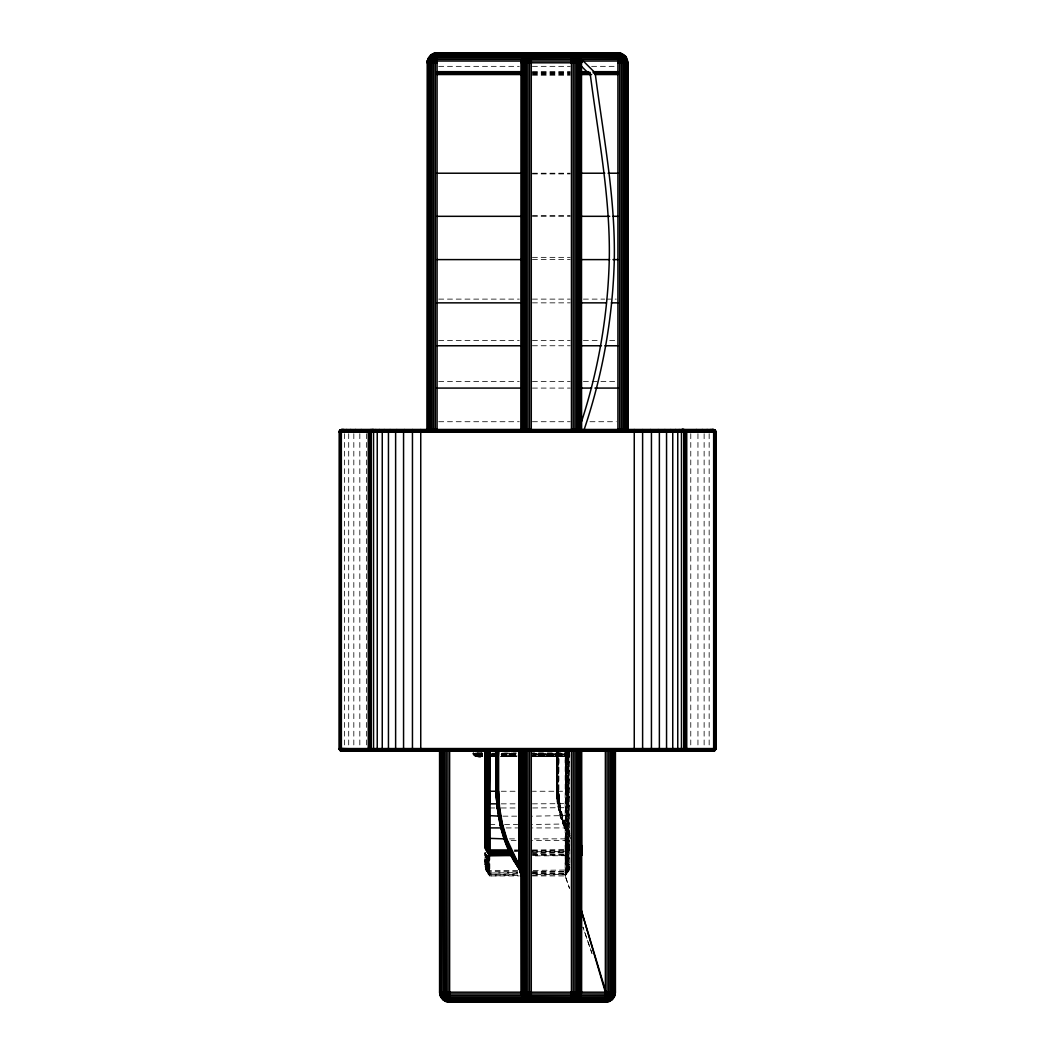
<?xml version="1.0" encoding="UTF-8"?>
<svg xmlns="http://www.w3.org/2000/svg" width="1055" height="1055" viewBox="0 0 1055 1055"><rect width="100%" height="100%" fill="white"/><g stroke="black" fill="none" stroke-linecap="round" stroke-linejoin="round"><path stroke-width="0.75" stroke-dasharray="5 3.75" d="M489.428 855.882L489.744 875.821C483.058 869.9 485.287 860.629 485.195 852.77L485.748 868.898L489.823 875.914L519.311 875.914M517.675 873.949L489.428 874.635L487.107 868.489L487.028 856.053L487.489 868.371L489.744 875.821L486.052 868.806L485.933 854.418M488.689 874.292L486.131 869.096L486.039 854.418L486.342 868.713L488.689 874.292L487.186 864.256M487.674 872.736C484.324 867.434 489.48 873.461 489.744 875.821L486.619 868.634L486.711 856.053L486.922 868.832L487.885 872.591M488.795 874.199L487.278 870.467L487.186 856.053M532.419 850.515L565.572 849.934L565.572 838.857L567.696 837.472M532.419 873.685L565.955 873.395L566.535 872.182L566.443 752.663L566.311 872.182L565.177 874.49L565.216 875.782L565.955 873.039L565.625 752.663L565.216 875.782L569.502 888.205M565.572 849.934L565.955 838.804M566.324 838.725L566.654 850.739L565.216 855.46L569.792 871.285M566.654 848.457L566.654 850.739M565.955 791.25L566.034 752.663L566.429 791.25L566.799 752.663L566.944 870.032L565.572 874.49L532.419 874.49M566.957 838.461L566.957 849.552L565.216 855.46L569.832 871.179M566.957 791.25L567.339 752.663L567.643 865.548L567.696 854.774M567.696 807.668L567.656 752.663L567.696 807.668L532.419 807.959M569.898 867.592L568.711 871.008L565.216 875.782L566.72 872.314L567.748 864.784L567.656 854.959L567.405 867.988L567.102 752.663M567.564 807.761L567.682 752.663L567.748 864.784L566.944 870.032L532.419 870.428M556.539 791.25L556.433 752.663L556.433 791.25L557.449 803.831L556.539 791.25L556.724 752.663C557.436 777.72 553.585 804.398 565.15 827.713M556.869 791.25L556.974 752.663C557.317 780.476 553.466 811.361 570.056 835.758M532.419 855.592L565.177 855.592L568.408 848.207L568.592 845.174L565.955 853.06L566.324 851.148M567.419 791.25L567.537 752.663L567.208 791.25M485.195 864.256L485.234 852.77M517.675 870.428L489.823 870.428C484.482 869.478 489.124 859.601 487.331 856.502M488.887 874.12L487.489 868.371L487.436 855.13L487.397 866.445L484.97 866.788L484.799 852.77M487.014 856.053L486.672 868.911L486.856 870.415L487.99 869.834L488.043 855.565L488.056 870.032L486.289 871.008M557.119 791.25L557.277 752.663C557.752 779.869 553.348 810.28 569.529 834.241M566.654 791.25L566.786 752.663M557.422 791.25L557.633 752.663C558.003 779.869 553.875 810.042 569.726 834.123M532.419 854.115L565.559 854.128L565.572 852.651L566.482 853.337L565.216 855.46L565.572 852.651L532.419 853.284M487.436 855.13L487.45 866.814M570.056 833.925C554.257 809.897 558.398 779.803 558.042 752.663C558.385 777.575 554.403 804.134 565.955 827.331M532.419 803.844L567.419 803.646L567.643 791.25L532.419 791.25M489.744 875.821L488.36 871.1L488.346 855.684L488.056 870.032L487.542 868.621L487.792 855.434L487.99 869.834M557.291 791.25L557.633 752.663M557.647 791.25L558.029 752.663M569.001 848.418C562.236 859.495 569.766 848.8 568.276 845.174L566.851 850.699L568.197 851.556L565.216 855.46L567.194 850.923L567.564 837.907L567.616 846.624L567.696 845.174L569.766 845.174L566.482 853.337L568.698 848.312L568.948 845.174L565.216 855.46C571.296 850.449 564.412 845.688 567.656 837.696L567.709 846.638L565.559 854.326L532.419 854.761M565.216 855.46L568.685 850.739L569.344 845.174L568.408 848.207M487.792 855.434L487.634 868.318L485.445 868.99L485.577 854.418L485.34 866.735M487.489 868.371L489.375 874.463L517.675 874.476M567.181 848.761L567.208 838.303L567.405 847.864L565.955 849.895M488.676 855.776L488.676 871.588L487.463 872.881M486.962 870.639L486.566 864.256L487.568 870.309M567.564 855.13L567.537 867.131L569.542 867.513L569.37 869.544L567.274 868.793L567.841 864.256L567.63 870.415L565.216 875.782L568.487 870.889L567.537 872.881M486.052 866.63L486.263 864.256L486.368 866.59M567.656 867.157L567.656 854.959M485.933 864.256L485.748 868.898L484.97 866.788M532.419 875.109L565.572 874.635L567.432 870.309L568.025 752.677M568.328 846.743L567.194 850.923M565.216 875.782L568.038 870.639L568.975 864.823L568.948 752.677M482.201 756.58L476.478 756.527L476.992 753.257L482.148 753.296L477.256 753.283M567.696 826.843L565.177 827.924L532.419 827.924M567.485 850.079L568.025 845.174L566.693 850.607M569.344 752.677L569.766 864.849L568.368 870.823L566.311 874.292M567.656 839.78L565.177 840.505L532.419 840.505M565.572 873.065L566.205 874.199L569.542 867.513L568.711 871.008L566.944 870.032L566.654 855.684L567.419 855.288L567.55 866.828M568.434 850.607L566.693 853.482L569.674 846.967L567.55 846.98L567.419 838.105L567.405 847.864L569.634 848.642L568.685 850.739M567.537 847.904L567.696 845.174M567.656 815.541L532.419 816.161M517.675 873.065L489.428 873.052L489.098 873.962M567.432 870.309L568.619 864.81L568.592 752.677M566.113 874.12L568.289 867.276L568.276 752.677M566.535 872.182L568.038 867.223L567.696 864.256L569.766 864.849M476.992 753.257L475.713 756.343L476.478 756.527M567.656 823.968L532.419 824.456M568.038 870.639L569.344 864.256M569.304 846.901L567.709 850.198M566.851 850.699L566.298 851.899L565.955 851.214L532.419 851.86M565.559 854.128L566.087 853.02M565.572 874.49L568.566 867.329L568.276 864.256M474.987 756.039L482.135 756.29C478.35 760.457 468.407 749.103 474.987 756.039L476.728 753.191M568.368 870.823L569.08 869.439M569.278 848.51L566.377 853.258M567.326 872.736L566.324 871.588L567.168 870.164M567.115 872.591L568.263 870.757L568.948 864.256M474.315 755.631L476.478 753.099M476.042 752.782L473.708 755.116M489.428 873.052L489.045 857.451M567.564 803.594L567.643 791.25M472.851 753.811C475.396 752.584 478.363 757.173 482.095 754.826M571.006 838.883L564.715 827.924L566.983 826.843C555.748 803.752 558.675 777.456 558.464 752.663L558.042 791.25L559.045 803.594L561.788 815.647M487.542 868.621L485.551 869.28L486.395 870.652M562.526 815.423L560.126 816.161L564.715 827.924L569.542 836.074M566.654 855.684L532.419 855.895M532.419 872.287L566.324 871.588M565.572 838.857L532.419 838.883M489.823 873.052L517.675 872.551M517.675 875.386L489.823 875.914L489.823 855.895M514.392 850.831L517.675 850.765M477.256 755.103L482.043 755.037M491.59 754.918L494.782 754.879M501.151 754.8L517.069 754.602M569.581 755.195L532.089 755.604L569.581 755.868M482.122 753.072L477.256 753.112L477.256 756.58L482.201 756.514L476.491 756.448M569.568 754.035L531.971 753.837L569.595 753.178M569.74 755.683L532.3 756.343L569.621 756.079M491.92 753.718L495.177 753.692M501.692 753.652L516.343 753.455M482.188 754.47L477.256 754.51L482.043 754.51M492.039 754.404L495.309 754.378M501.877 754.338L516.647 754.233L501.877 754.14M473.603 752.756L476.069 755.222L482.095 755.38M491.749 755.314L494.966 755.301M501.415 755.261L517.504 755.156L501.415 754.958M569.687 755.354L532.656 755.129L569.779 754.998M532.142 753.481L569.595 753.323M475.014 755.973C469.989 752.017 480.447 754.562 482.161 754.048M491.973 753.995L495.243 753.982M501.771 753.956L516.488 753.877L501.771 753.837M477.256 754.787L482.043 754.76M491.59 754.707L494.782 754.681M501.151 754.655L517.069 754.549L501.151 754.51M473.128 752.901L475.924 755.697L482.148 755.881M491.933 755.828L495.204 755.802M501.718 755.762L516.396 755.67L501.718 755.525M569.581 755.446L532.089 755.617L569.581 755.617M482.056 756.264L477.256 756.33L482.135 756.33M491.643 756.237L494.848 756.198M501.244 756.184L517.227 756.079M491.881 753.23L495.177 753.257L491.92 753.349M495.112 756.448L491.867 756.461L495.085 756.54M569.502 756.356L533.237 756.501L569.502 756.58M569.529 754.088L533.421 754.18L569.529 754.444M500.334 756.554L516.818 756.527M438.722 66.346L519.284 66.346M532.432 66.346L570.254 66.346M591.618 66.346L616.278 66.346M532.432 71.674L570.254 71.674M532.432 72.294L570.254 72.294M532.432 72.993L570.254 72.993M532.432 73.745L570.254 73.745M532.432 74.536L570.254 74.536M532.432 75.235L570.254 75.235M532.432 173.218L570.254 173.218M532.432 173.917L570.254 173.917M532.432 215.537L570.254 215.537M532.432 216.315L570.254 216.315M532.432 257.354L570.254 257.354M532.432 259.609L570.254 259.609M438.722 299.119L519.284 299.119M532.432 299.119L570.254 299.119M583.402 299.119L604.779 299.119M606.414 299.119L616.278 299.119M532.432 302.851L570.254 302.851M438.722 340.607L519.284 340.607M532.432 340.607L570.254 340.607M583.402 340.607L599.847 340.607M609.711 340.607L616.278 340.607M532.432 345.763L570.254 345.763M438.722 381.554L519.284 381.554M532.432 381.554L570.254 381.554M583.402 381.554L616.278 381.554M532.432 388.082L570.254 388.082M438.722 421.723L519.284 421.723M532.432 421.723L570.254 421.723M589.982 421.723L616.278 421.723M491.973 753.837L495.243 753.837M491.59 754.51L494.782 754.51M533.157 754.51L569.779 754.51M491.749 755.103L494.966 755.103M501.415 755.103L517.504 755.116M532.656 755.116L569.687 755.103M482.148 755.617L477.256 755.617L482.056 755.657M491.933 755.617L495.204 755.617M501.718 755.617L516.396 755.617M477.256 756.026L482.135 756.053M517.227 756.039L501.244 755.828M491.841 756.58L495.085 756.58M569.634 756.58L532.366 756.58L569.634 756.527L532.3 756.356L569.621 756.29L532.973 756.053M501.283 791.25L517.675 791.25M501.283 803.844L517.675 803.844M489.823 807.959L494.742 807.959M501.283 807.959L517.675 807.959M502.932 816.161L517.675 816.161M489.823 824.456L498.013 824.456M504.567 824.456L517.675 824.456M506.202 827.924L517.675 827.924M509.486 838.883L517.675 838.883M511.121 840.505L517.675 840.505M514.392 849.948L517.675 849.948M532.419 849.948L565.177 849.961M514.392 851.253L517.675 851.253M532.419 851.253L565.177 851.266M532.419 852.651L565.177 852.664M484.799 864.256L487.305 864.256L487.357 865.562L487.344 854.959M569.766 864.256L568.592 864.256L568.882 867.395L565.902 873.962M517.675 871.707L488.676 871.588M532.419 871.707L565.177 871.707M532.419 873.065L565.177 873.065M532.419 875.914L565.177 875.914L569.463 888.323M477.256 756.514L482.122 756.514M516.159 756.567L501.6 756.184M477.256 754.074L482.188 754.088M492.039 754.114L495.309 754.114M477.256 755.406L482.148 755.433M491.933 755.472L495.204 755.499M491.749 754.892L494.966 754.918M491.867 756.119L495.112 756.145M564.781 753.006L569.634 753.046M491.643 755.736L494.848 755.762M491.933 755.261L495.204 755.301M501.718 755.367L516.396 755.538M566.983 826.843L570.03 832.158M569.66 832.369C554.6 808.618 558.939 779.236 558.886 752.663L558.899 791.25L559.809 803.475L557.356 803.844L556.381 791.25L556.394 752.663M565.243 827.674L569.924 835.824M565.018 827.779L569.713 835.969M564.966 827.806L560.39 816.082L557.594 803.805L556.433 791.25L557.33 803.844L560.126 816.161L564.742 827.911M566.324 870.283L566.641 871.1M487.74 870.204L488.465 872.182M567.735 864.256L566.944 870.032L567.208 855.434L567.274 868.793M559.427 803.528L558.464 791.25L559.045 803.594M486.922 866.511L486.803 856.053M565.572 791.25L565.19 752.663L565.177 875.914M566.047 752.663L566.324 791.25M486.395 854.418L486.408 864.256M709.158 433.684L709.158 746.914M704.133 433.684L704.133 746.914M697.948 433.684L697.948 746.914M690.774 433.684L690.774 746.914M556.974 752.663L556.974 791.25M556.724 752.663L556.724 791.25M487.305 856.053L487.305 864.256M366.533 433.684L366.533 746.914M359.821 433.684L359.821 746.914M353.821 433.684L353.821 746.914M348.704 433.684L348.704 746.914M344.576 433.684L344.576 746.914M482.148 753.798L477.256 753.837L482.161 753.837M516.225 753.138L501.613 753.191L516.225 753.112M569.74 755.934L532.973 756.026L569.74 756.026M482.135 753.112L477.256 753.112L482.148 753.151M569.621 753.112L532.274 753.112L569.621 753.257M494.848 756.026L491.643 756.026L494.848 755.96M495.112 756.33L491.867 756.33L495.112 756.303M516.212 756.343L501.6 756.33L516.212 756.33M591.987 953.39L582.888 927.015L591.974 953.443"/><path stroke-width="1.5" d="M512.756 855.592L489.823 855.592L485.366 848.642L485.195 751.055M509.486 852.651L489.045 853.06L489.388 751.055L489.744 855.486L487.423 851.161L486.672 846.743L486.579 751.055L486.408 845.174C487.779 854.932 488.861 857.596 485.933 845.174L486.276 751.055L486.632 849.104L489.744 855.486L512.756 855.143M487.028 845.174L488.518 853.337L486.922 846.703L486.83 751.055L486.856 848.115L489.744 855.486L489.823 751.055L489.045 803.831L498.013 803.844M509.486 849.948L489.428 849.934L487.792 848.721L487.898 751.055L488.043 849.539L489.744 855.486L487.291 846.638L487.041 751.055L487.094 848.035M489.045 803.831L487.344 803.528L487.305 751.055L487.608 848.682L488.716 853.179M499.556 807.668L497.103 807.959L496.101 791.25L496.443 751.055C494.927 791.632 495.81 835.494 520.207 870.032L520.867 870.19L519.851 864.256L519.851 751.055L519.482 864.256L520.405 870.124L519.482 864.256L519.482 751.055L519.034 865.562L520.946 870.467L521.223 875.821L518.704 864.256L507.073 839.648L502.391 823.876L499.556 807.668L498.619 791.25L498.619 751.055C495.982 791.105 497.353 833.661 520.036 868.371C521.275 870.546 521.038 873.355 521.223 875.821L520.484 864.256L521.223 875.821C520.827 868.212 513.759 862.792 511.293 855.895C494.373 823.639 495.296 786.41 496.101 751.055L496.377 776.783M511.53 855.776L521.104 872.445L521.21 874.199L519.851 864.256L520.181 751.055L520.181 864.256L521.223 874.371L520.484 751.055L520.181 864.256L521.223 874.292L520.735 864.256L521.21 870.652M520.629 864.256L520.735 751.055L521.223 871.008M581.49 853.403L580.725 849.855L581.503 855.592L580.791 846.743L581.503 845.174L581.503 855.486L580.764 851.121L581.503 855.486L581.358 845.174L581.503 855.486L581.358 845.174L581.503 855.486L580.791 850.739M486.276 751.055L485.999 848.418L486.803 851.556L488.346 849.684L488.201 751.055L488.043 791.25M487.463 791.25L487.436 803.594L487.357 791.25L498.619 791.25C498.066 817.348 505.754 843.209 519.034 865.562L512.849 855.13L519.271 866.445L520.788 866.59M496.575 791.25L496.694 751.055C495.032 791.685 496.325 835.244 520.207 870.032L521.183 874.12L520.999 870.296M520.181 751.055L520.55 866.551M485.195 845.174L484.799 751.055L484.944 847.033L487.291 846.638L487.305 837.472L487.792 838.303L487.595 847.864L485.366 848.642L485.577 751.055L485.709 849.512L487.766 848.616L487.186 845.174M486.579 751.055L486.052 846.849M496.839 791.25L496.997 751.055L496.997 791.25L497.749 751.055L497.762 791.25L498.791 807.761M487.384 846.624L487.436 837.907L487.595 847.864L487.186 751.055M488.571 751.055L488.676 851.121L489.744 855.486L485.696 846.901L485.933 751.055L485.326 846.967L488.307 853.482M497.353 751.055C495.006 791.646 496.905 834.848 520.155 869.834L521.144 874.635L520.089 868.621L512.216 855.434L519.667 867.988C496.786 833.582 495.599 790.894 497.749 751.055M488.676 791.25L488.966 751.055L488.966 791.25M487.344 803.528L487.344 751.055L487.357 846.097L487.436 837.907M581.476 853.337L580.923 845.174L581.503 855.592L580.527 851.266L581.411 854.326L580.712 848.035L581.503 853.561L581.173 751.055M488.571 791.25L488.966 751.055M497.762 791.25L498.171 751.055L498.184 791.25L499.173 807.721M581.503 851.556L581.173 845.174L581.503 850.739M581.503 853.561C582.07 847.468 579.986 848.075 581.424 853.179L581.503 848.642M342.638 429.53L340.91 430.427L340.383 432.049L340.383 748.549L341.187 750.474L342.638 751.055M371.479 429.53L369.751 430.427L369.224 432.049L369.224 748.549C368.472 750.501 373.272 751.569 369.962 751.015L343.416 751.055L341.385 748.984L341.345 432.049L343.416 429.53M580.923 751.055L580.896 992.201C581.002 997.252 576.505 1001.736 571.454 1001.643L531.272 1001.643C526.221 1001.736 521.737 997.252 521.829 992.201L521.829 751.055M581.463 751.055L581.358 992.201L580.87 995.261L578.457 999.204M342.084 751.055L340.541 750.474L339.684 748.549L339.684 432.049L340.238 430.427L342.084 429.53M339.723 432.049L341.78 429.57M372.85 429.53L370.938 430.427L370.358 432.049L370.358 748.549L371.083 750.329L372.85 751.055M373.747 429.53L371.848 430.427L371.268 432.049L371.268 748.549L372.151 750.474L373.747 751.055M715.132 748.549L714.802 749.802M713.378 429.53L341.622 429.53L339.697 430.427L339.103 432.049L715.897 432.049L715.897 748.549L715 750.474L713.378 751.055M427.183 61.058L427.024 62.799L437.073 62.799L435.333 52.908L430.611 55.097L427.183 61.058L437.073 62.799L433.631 53.357M521.223 429.53L521.223 62.799C521.13 57.432 525.891 52.658 531.272 52.75L531.272 429.53M580.896 992.201L580.751 995.59M581.358 992.201C581.806 997.595 576.742 1002.356 571.454 1002.25L571.454 751.055M614.669 995.59L615.263 751.055M615.421 751.055L615.421 992.201C615.513 997.568 610.74 1002.342 605.372 1002.25L449.628 1002.25C444.261 1002.342 439.487 997.568 439.579 992.201L439.579 751.055M486.672 846.743L486.566 845.174L486.724 848.167L486.817 845.174L486.922 846.703M487.173 848.866L487.133 846.664M581.358 61.058L577.916 55.097L573.208 52.908L571.454 62.799L581.358 61.058L581.503 62.799L581.503 429.53M447.887 1002.092L449.628 992.201L439.737 993.942M627.976 62.799L617.927 62.799L619.667 52.908L625.628 56.337L627.976 62.799L627.976 429.53M715.738 749.406L370.49 749.327L370.503 432.049L371.096 430.427L373.022 429.53M370.331 429.53L368.261 432.049L368.261 748.549L368.868 750.329L370.331 751.055M573.182 1001.947L571.454 1002.25L573.036 1002.131L571.454 992.201L581.384 993.77L580.158 997.226L576.478 1000.905L580.408 996.764L581.503 992.201L581.503 751.055M581.503 421.723C598.778 368.643 608.168 313.15 609.315 257.354C610.12 196.085 598.172 135.739 590.391 75.235L581.503 66.346M584.167 429.53C602.695 374.789 612.876 317.397 614.3 259.609C615.382 197.364 603.328 136.016 595.363 74.536L593.939 71.674L583.283 61.019L581.503 62.799L521.223 62.799M574.896 53.357L571.454 62.799L580.896 59.357M627.817 61.058L617.927 62.799L621.369 53.357M446.199 1001.643L449.628 992.201L440.186 995.643M521.368 993.942L523.57 998.663L527.83 1001.643L531.272 992.201L521.368 993.942L521.223 992.201L521.091 751.055M574.685 1001.076L580.896 995.643M488.702 851.899L489.045 851.187L509.486 851.253M576.478 54.095L571.454 62.799L580.158 57.774L618.797 57.854L621.777 59.568L622.872 61.929L622.951 429.53M627.369 59.357L617.927 62.799L622.951 54.095M444.603 1000.905L449.628 992.201L440.924 997.226M526.247 1000.905L531.272 992.201L521.829 995.643L522.7 997.146M412.452 429.53L412.452 751.055M642.614 751.015L642.614 429.57M339.143 431.614L370.397 431.614L370.793 430.915L715.738 431.192L715.897 432.049M522.7 57.854L523.689 56.443M612.955 998.558L613.944 997.146M682.123 429.57L683.732 432.049L683.732 748.549C681.345 751.727 683.31 751.622 684.497 748.549L684.497 432.049C680.528 427.407 684.102 428.923 685.064 432.049L685.064 748.549L684.207 750.474L682.15 751.055M577.916 55.097L571.454 62.799L579.155 56.337L574.843 53.502M624.389 55.097L617.927 62.799L626.63 57.774M443.166 999.903L449.628 992.201L442.045 998.558L441.056 997.146M524.81 999.903L531.272 992.201L529.518 1002.092L531.272 1002.25L531.272 751.055M342.202 429.53L340.132 430.124L339.248 432.049L339.103 748.549L340 750.474L341.622 751.055M712.916 751.055L714.868 750.474L715.752 748.549L715.752 432.049L714.631 429.873L712.653 429.53M577.824 999.784L578.694 998.267M519.825 868.582L521.196 868.898L520.946 751.055L521.183 864.256L518.704 864.256L513.192 854.959M617.927 62.799L625.628 56.337L627.817 62.799L627.817 429.53M523.57 998.663L531.272 992.201L522.568 997.226M520.207 870.032C520.3 864.414 522.04 880.503 520.405 871.654L520.788 872.182M360.559 429.873L361.298 429.53M581.094 850.079L581.411 854.326M697.144 750.725L696.326 751.055M524.902 55.216L526.247 54.095M611.729 999.784L605.372 1002.092L449.628 1002.092L443.271 999.784M354.704 429.873L355.601 429.53M581.015 995.313L571.454 992.201L577.362 1000.325L574.896 1001.643L574.434 1000.377M577.362 1000.325L573.102 1001.498M703.171 750.725L702.221 751.055M349.719 429.873L350.735 429.53M708.076 750.725L706.982 751.055M345.697 429.873L346.818 429.53M513.534 854.774L511.319 855.882L504.831 840.466L499.978 824.443L502.391 823.876M711.677 750.725L710.503 751.055M342.756 429.873L343.956 429.53M682.493 750.725L681.253 751.055M713.892 750.725L712.653 751.055M574.896 1001.643L576.478 1000.905M520.326 871.694L519.825 870.283L521.223 875.914L520.906 872.182M504.738 840.492L507.073 839.648M340.422 431.614L371.413 431.192M580.632 851.187L581.397 854.102L581.292 852.954M713.338 751.015L715.316 748.549L715.316 432.049L714.763 430.427L712.916 429.53M573.208 1002.092L574.883 1001.63M682.585 751.015L684.642 748.549L684.642 432.049L682.585 429.57M433.684 53.502L621.316 53.502M339.262 431.192L369.369 431.192M404.421 429.53L403.564 432.049L403.564 748.549L404.421 751.055M650.579 751.055L651.436 748.549L651.436 432.049L650.579 429.53M573.036 1002.131L575.951 1001.024L571.454 992.201L580.408 996.764M488.043 849.539L487.608 848.682L489.045 851.187M396.878 429.53L395.625 432.049L395.625 748.549L396.878 751.055M658.122 751.055L659.375 748.549L659.375 432.049L658.122 429.53M390.06 429.53L388.451 432.049L388.451 748.549L390.06 751.055M664.94 751.055L666.549 748.549L666.549 432.049L664.94 429.53M384.178 429.53L382.253 432.049L382.253 748.549L384.178 751.055M670.822 751.055L672.747 748.549L672.747 432.049L670.822 429.53M684.669 751.055L686.739 748.549L686.739 432.049L684.669 429.53M711.584 751.055L713.655 748.549L713.655 432.049L711.584 429.53M379.418 429.53L377.743 430.427L377.242 432.049L377.242 748.549L378.02 750.474L379.418 751.055M675.582 751.055L676.98 750.474L677.758 748.549L677.758 432.049L676.98 430.124L675.582 429.53M683.521 751.055L684.972 750.474L685.776 748.549L685.776 432.049L685.249 430.427L683.521 429.53M712.362 751.055L714.09 750.158L714.617 748.549L714.617 432.049L714.09 430.427L712.362 429.53M375.897 429.53L374.09 430.427L373.536 432.049L373.536 748.549L374.38 750.474L375.897 751.055M679.104 751.055L680.91 750.158L681.464 748.549L681.464 432.049L680.91 430.427L679.104 429.53M372.323 429.53L370.49 430.427L369.936 432.049L369.936 748.549L370.925 750.58L373.022 751.055M435.333 52.908L619.667 52.908M529.544 53.053L531.272 52.908M339.262 749.406L370.49 749.327M372.455 751.028L370.358 748.549M571.454 1002.092L573.01 1001.973M715.857 431.614L370.397 431.614M715.857 748.984L339.143 748.984M489.823 852.638L509.486 852.282M511.121 853.693L489.362 854.088L489.045 852.598M489.823 851.24L509.486 850.91M342.704 750.909L371.136 751.028M529.148 53.357L437.073 53.357C432.023 53.264 427.539 57.748 427.631 62.799L427.631 429.53M575.186 53.357L617.927 53.357C622.977 53.264 627.461 57.748 627.369 62.799L627.369 429.53M529.148 54.095L437.073 54.095C432.418 54.016 428.29 58.144 428.37 62.799L428.37 429.53M575.186 54.095L617.927 54.095C622.582 54.016 626.71 58.144 626.63 62.799L626.63 429.53M525.852 55.097L437.073 55.097C432.959 55.031 429.306 58.684 429.372 62.799L429.372 429.53M576.821 55.097L617.927 55.097C622.041 55.031 625.694 58.684 625.628 62.799L625.628 429.53M524.216 56.337L437.073 56.337L432.919 57.854L430.717 61.678L430.611 429.53M576.821 56.337L619.048 56.443L622.081 57.854L624.283 61.678L624.389 429.53M524.216 57.774L437.073 57.774L433.842 58.948L432.128 61.929L432.049 429.53M522.568 59.357L437.073 59.357L434.858 60.161L433.684 62.205L433.631 429.53M580.118 59.357L617.927 59.357L620.142 60.161L621.316 62.205L621.369 429.53M520.919 61.058L437.073 61.019L435.359 62.496L435.333 429.53M580.118 61.058L617.927 61.019L619.641 62.496L619.667 429.53M437.073 71.674L520.919 71.674M580.118 71.674L588.334 71.674M593.266 71.674L617.927 71.674M437.073 72.294L520.919 72.294M580.118 72.294L589.982 72.294M593.266 72.294L617.927 72.294M437.073 72.993L520.919 72.993M580.118 72.993L589.982 72.993M593.266 72.993L617.927 72.993M437.073 73.745L520.919 73.745M580.118 73.745L589.982 73.745M594.915 73.745L617.927 73.745M437.073 74.536L520.919 74.536M580.118 74.536L591.618 74.536M594.915 74.536L617.927 74.536M437.073 173.218L520.919 173.218M580.118 173.218L604.779 173.218M608.062 173.218L617.927 173.218M437.073 216.315L520.919 216.315M580.118 216.315L609.711 216.315M612.995 216.315L617.927 216.315M437.073 259.609L520.919 259.609M580.118 259.609L609.711 259.609M612.995 259.609L617.927 259.609M437.073 302.851L520.919 302.851M580.118 302.851L606.414 302.851M611.346 302.851L617.927 302.851M437.073 345.763L520.919 345.763M580.118 345.763L601.482 345.763M604.779 345.763L617.927 345.763M437.073 388.082L520.919 388.082M580.118 388.082L591.618 388.082M594.915 388.082L617.927 388.082M340.765 429.688L714.235 429.688M340.369 429.873L714.631 429.873M340 430.124L715 430.124L715.738 431.192M339.697 430.427L715.303 430.427M339.446 430.796L715.554 430.796M339.103 748.549L715.897 748.549M372.586 751.015L370.78 749.683L339.446 749.802M370.503 748.549L370.846 749.802L715.554 749.802M339.697 750.158L715.303 750.158M339.248 748.549L340.132 750.474L371.241 750.329M715 750.474L342.084 750.474M340.369 750.725L714.631 750.725M340.765 750.909L714.235 750.909M499.648 816.161L487.344 815.541M501.283 827.924L489.428 827.911L487.305 826.843M504.567 838.883L487.792 838.303M484.799 845.174L487.305 845.174M511.121 854.102L489.441 854.326L488.069 849.737M439.579 992.201L615.421 992.201M521.763 993.942L449.628 993.942L447.993 992.795L447.887 751.055M580.778 993.942L605.372 993.942L607.087 992.504L607.113 751.055M523.399 995.643L449.628 995.643L446.397 993.375L446.199 751.055M579.142 995.643L605.966 995.59L608.748 992.795L608.801 751.055M523.399 997.226L449.628 997.226L446.397 996.052L444.907 993.915L444.603 751.055M579.142 997.226L606.243 997.146L608.603 996.052L610.318 993.072L610.397 751.055M525.047 998.663L449.628 998.663L445.474 997.146L443.562 994.417L443.166 751.055M577.494 998.663L606.493 998.558L609.526 997.146L611.729 993.322L611.834 751.055M526.682 999.903L449.628 999.903C445.513 999.969 441.86 996.316 441.94 992.201L441.94 751.055M575.859 999.903L605.372 999.903C609.487 999.969 613.14 996.316 613.061 992.201L613.061 751.055M528.318 1000.905L449.628 1000.905C444.973 1000.984 440.845 996.856 440.924 992.201L440.924 751.055M574.223 1000.905L605.372 1000.905C610.027 1000.984 614.155 996.856 614.076 992.201L614.076 751.055M528.318 1001.643L449.628 1001.643C444.577 1001.736 440.106 997.252 440.186 992.201L440.186 751.055M574.223 1001.643L605.372 1001.643C610.423 1001.736 614.894 997.252 614.814 992.201L614.814 751.055M369.395 750.791L341.833 750.158L368.868 750.329M368.657 750.026L341.622 749.802L368.749 750.158M368.485 749.683L341.477 749.406L368.538 749.802M341.385 748.984L368.393 749.406M341.345 748.549L369.342 749.327M573.208 52.908L571.454 52.75L571.454 429.53M531.272 1002.092L527.83 1001.643M571.454 52.908L573.182 53.053M681.253 429.53L682.493 429.873M341.306 751.015L342.202 751.055M340.528 431.192L341.451 431.271M343.956 751.055L342.756 750.725M710.503 429.53L711.677 429.873M346.818 751.055L345.697 750.725M706.982 429.53L708.076 429.873M350.735 751.055L349.719 750.725M702.221 429.53L703.171 429.873M355.601 751.055L354.704 750.725M696.326 429.53L697.144 429.873M361.298 751.055L360.559 750.725M520.036 868.371L512.216 855.434M521.368 61.058L531.272 62.799L529.518 52.908M615.118 993.915L605.372 992.201L580.883 908.975L608.801 1001.643M581.503 847.033L580.791 846.743L581.45 853.258M713.694 429.57L714.868 430.124M341.78 751.015L340.132 750.474M713.088 429.57L715.132 432.049M370.397 748.944L370.78 749.683M427.631 59.357L437.073 62.799L432.049 54.095M614.814 995.643L605.372 992.201L607.113 1002.092M368.366 431.271L369.263 431.614M368.261 748.549L369.25 748.944M527.882 1001.498L523.689 998.558M370.635 431.271L371.307 431.614M522.568 57.774L531.272 62.799L527.83 53.357M428.37 57.774L437.073 62.799L430.611 55.097M614.076 997.226L605.372 992.201L610.397 1000.905M580.764 850.607L581.463 851.293M371.756 750.725L370.846 749.802M574.566 1001.762L571.454 992.201L579.591 998.109M523.57 56.337L531.272 62.799L521.974 59.41L521.526 61.085L521.368 429.53M437.073 62.799L429.491 56.443L427.328 61.085L427.024 429.53M613.061 998.663L605.372 992.201L611.834 999.903M571.454 992.201L578.562 999.309M488.676 851.121L488.346 849.684M524.81 55.097L531.272 62.799L526.326 54.227M579.037 56.443L580.026 57.854M340.303 750.158L339.723 748.549M512.519 855.288L519.363 866.814L518.704 751.055M511.952 855.565L520.155 869.834M511.715 855.684L520.497 871.1M518.031 866.05L519.482 868.713M487.436 847.917L487.766 848.616M488.623 853.258L486.592 848.207M487.291 847.969L489.744 855.486M504.963 840.413L500.215 824.39L497.34 807.932M488.149 850.699L488.821 853.099M580.751 59.41L581.358 429.53M440.331 995.59L439.737 751.055M580.712 848.035L581.318 851.042M580.685 848.761L581.2 850.923L580.949 848.115L581.397 851.161M520.919 873.026L521.13 874.463L520.801 873.052M581.094 852.625L581.397 854.102M580.936 850.699L581.345 853.02M581.041 846.796L581.292 849.104M519.97 864.256L520.273 866.511M520.55 869.993L521.157 874.041L521.104 872.445M521.526 993.915L521.368 751.055M521.104 866.683L520.933 864.256L520.972 866.63M497.182 807.945L496.14 791.25L496.101 751.055L497.182 807.945L496.509 795.8M521.065 864.256L521.196 866.735M489.388 791.25L489.823 803.844M487.792 791.25L487.463 751.055L487.581 838.105M487.344 837.696L487.357 846.097M634.253 429.53L634.253 751.055M617.927 52.75L617.927 429.53M605.372 751.055L605.372 1002.25M580.896 429.53L580.896 62.799C580.989 57.748 576.505 53.264 571.454 53.357L531.272 53.357C526.221 53.264 521.737 57.748 521.829 62.799L521.829 429.53M580.158 429.53L580.158 62.799C580.237 58.144 576.109 54.016 571.454 54.095L531.272 54.095C526.616 54.016 522.489 58.144 522.568 62.799L522.568 429.53M580.158 751.055L580.052 993.559L577.613 998.36L572.825 1000.799L531.272 1000.905C526.616 1000.984 522.489 996.856 522.568 992.201L522.568 751.055M579.155 429.53L579.155 62.799C579.221 58.684 575.568 55.031 571.454 55.097L531.272 55.097C527.157 55.031 523.504 58.684 523.57 62.799L523.57 429.53M579.155 751.055L579.063 993.401L576.9 997.648L572.667 999.81L531.272 999.903C527.157 999.969 523.504 996.316 523.57 992.201L523.57 751.055M577.916 429.53L577.916 62.799L575.608 57.854L571.454 56.337L530.151 56.443L527.118 57.854L524.902 61.678L524.81 429.53M577.916 751.055L577.916 992.201L576.03 996.764L571.454 998.663L530.151 998.558L527.118 997.146L524.902 993.322L524.81 751.055M576.478 429.53L576.478 62.799L575.305 59.568L571.454 57.774L530.401 57.854L527.421 59.568L526.326 61.929L526.247 429.53M576.478 751.055L576.478 992.201L575.015 995.749L571.454 997.226L530.401 997.146L528.041 996.052L526.326 993.072L526.247 751.055M574.896 429.53L574.896 62.799L574.091 60.583L571.454 59.357L531.272 59.357L529.056 60.161L527.882 62.205L527.83 429.53M574.896 751.055L574.896 992.201L573.894 994.628L571.454 995.643L531.272 995.643L529.056 994.839L527.882 992.795L527.83 751.055M573.208 429.53L573.208 62.799L571.454 61.058L531.272 61.058L529.544 62.496L529.518 429.53M573.208 751.055L573.208 992.201L571.454 993.942L531.272 993.942L529.544 992.504L529.518 751.055M449.628 751.055L449.628 1002.25M437.073 52.75L437.073 429.53M420.747 429.53L420.747 751.055M496.259 751.055L496.219 791.25L496.259 751.055"/></g></svg>
